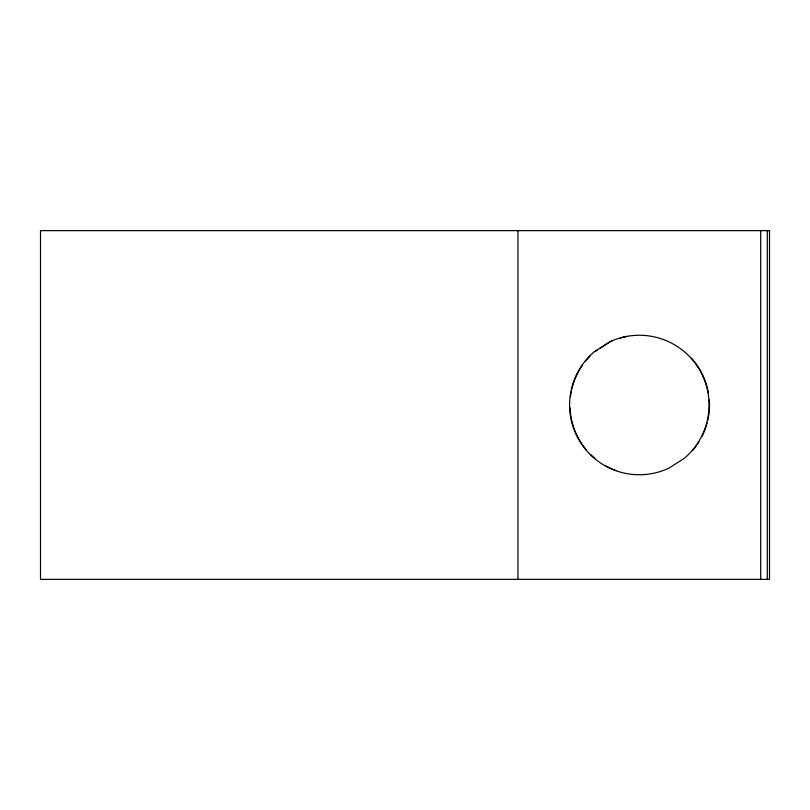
<?xml version="1.0" encoding="UTF-8"?>
<svg xmlns="http://www.w3.org/2000/svg" width="810" height="810" viewBox="0 0 810 810"><rect width="100%" height="100%" fill="white"/><g stroke="black" fill="none" stroke-linecap="round" stroke-linejoin="round"><path stroke-width="1.21" d="M595.664 351.115L597.476 349.95M600.19 348.209L609.09 342.508M767.303 230.648L767.303 579.353M760.712 230.648L760.712 579.353M517.944 230.648L517.944 579.353M709.216 410.893A69.741 69.741 0 0 1 707.727 420.511M707.14 422.881A69.741 69.741 0 0 1 701.956 436.489M698.959 441.815A69.741 69.741 0 0 1 697.643 443.85M696.964 444.852A69.741 69.741 0 0 1 692.489 450.603M616.056 470.6A69.741 69.741 0 0 1 606.072 466.084M595.056 458.551A69.741 69.741 0 0 1 590.53 454.44M586.42 449.975A69.741 69.741 0 0 1 571.303 418.476M571.08 417.292A69.741 69.741 0 0 1 570.038 407.622M570.483 396.708A69.741 69.741 0 0 1 571.232 391.888M571.728 389.488A69.741 69.741 0 0 1 582.491 365.148M585.397 361.27A69.741 69.741 0 0 1 590.288 355.803M610.082 341.871A69.741 69.741 0 0 1 612.289 340.878M620.338 338.013A69.741 69.741 0 0 1 627.436 336.352M691.446 358.202A69.741 69.741 0 0 1 708.375 392.708M709.287 399.938A69.741 69.741 0 0 1 709.317 409.688M609.687 341.871L594.358 351.692A69.741 69.741 0 0 0 668.969 468.129L684.298 458.308A69.741 69.741 0 0 0 609.687 341.871M769.5 230.648L40.5 230.648L40.5 579.353L769.5 579.353L769.5 230.648"/></g></svg>
